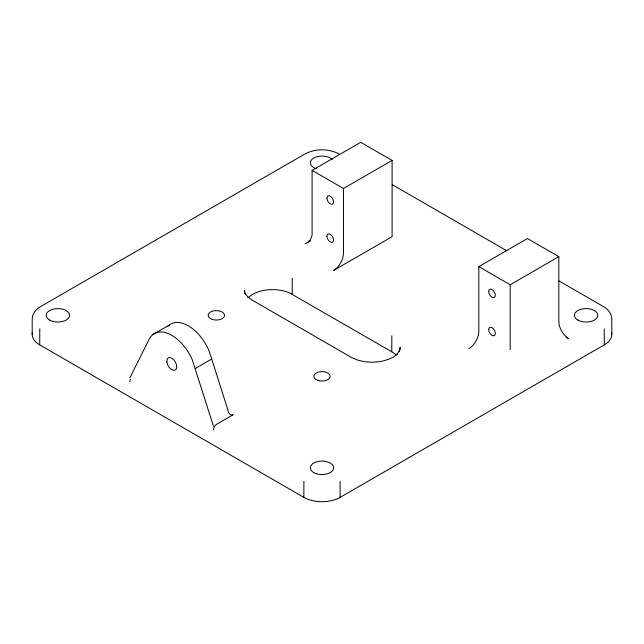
<?xml version="1.0" encoding="UTF-8"?>
<svg xmlns="http://www.w3.org/2000/svg" width="644" height="644" viewBox="0 0 644 644"><rect width="100%" height="100%" fill="white"/><g stroke="black" fill="none" stroke-linecap="round" stroke-linejoin="round"><path stroke-width="0.97" d="M392.099 160.412L343.461 188.491L343.461 253.301A14.007 8.09 -60 0 1 333.552 270.456L392.099 236.654L392.099 160.412L360.729 142.3L312.09 170.386L312.09 235.189L310.303 239.946L307.252 242.683M566.148 337.142L568.724 338.631A14.007 8.09 60 0 1 558.823 321.477L558.823 256.666L527.46 238.562L478.822 266.64L478.822 331.451A14.007 8.09 -60 0 1 468.913 348.605M510.185 349.555L510.185 284.753L558.823 256.666M303.904 481.326L303.839 497.353A25.68 14.828 0 0 0 340.161 497.353L604.281 344.87A25.68 14.828 0 0 0 611.583 332.449M39.783 328.834L39.719 344.87L303.839 497.353M292.271 278.377L292.207 294.405L391.769 351.793A28.014 16.172 0 0 1 396.245 355.126M391.834 335.766L391.769 351.793M129.871 377.851L149.376 338.816A35.018 20.222 60 0 1 192.113 359.344L213.446 426.103M233.257 414.672L216.754 424.203A4.669 2.697 -60 0 0 213.446 429.918M305.256 243.834L310.464 240.832M152.87 334.55L169.372 325.019M195.221 368.521L211.731 358.99L208.624 349.813A35.018 20.222 60 0 0 168.06 326.234M232.589 414.953L230.826 414.816L229.296 413.553A5.514 4.21 -86.5 0 1 228.644 412.361M339.219 154.045C328.722 148.418 315.278 148.418 304.781 154.045L40.717 306.496C36.153 309.056 32.208 313.66 32.2 319.134L32.2 334.381M392.204 184.635L506.868 250.83M558.984 280.921L603.283 306.496C607.847 309.056 611.792 313.66 611.8 319.134L611.8 334.381M312.09 170.386L343.461 188.491M478.822 266.64L510.185 284.753M292.207 294.405L291.539 293.938A28.014 16.172 0 0 0 248.302 297.617M247.843 297.053L251.893 299.959L351.222 357.323L357.315 359.996L364.504 361.695L372.208 362.25L379.896 361.646C387.044 360.077 392.695 358.475 397.316 353.942L396.873 354.417L399.691 350.425L399.24 351.415L400.166 347.213L400.069 349.861M248.278 297.512L245.171 293.6L245.622 294.574L244.39 290.404L244.487 293.052M211.731 358.99L228.483 411.91M604.217 328.834L604.281 344.87M340.096 481.326L340.161 497.353M316.164 168.672A11.673 6.738 0 0 1 313.749 158.07A11.673 6.738 0 0 1 332.111 159.462M39.719 344.87A25.68 14.828 0 0 1 32.417 332.449M129.871 381.667A4.669 2.697 -60 0 1 130.426 379.227M212.222 319.392A8.171 4.717 0 0 0 224.523 315.351A8.171 4.717 0 0 0 212.311 311.221A8.171 4.717 0 0 0 212.222 319.392M317.911 380.403A8.171 4.717 0 0 0 330.171 376.313A8.171 4.717 0 0 0 317.911 372.232A8.171 4.717 0 0 0 317.911 380.403M166.868 361.799A7.003 4.041 60 0 0 174.774 370.211A7.003 4.041 60 0 0 173.703 359.771A7.003 4.041 60 0 0 166.868 361.799M49.628 320.084A11.673 6.738 0 0 0 69.158 317.065A11.673 6.738 0 0 0 54.861 308.814A11.673 6.738 0 0 0 49.628 320.084M577.869 320.084A11.673 6.738 0 0 0 597.399 317.065A11.673 6.738 0 0 0 583.102 308.814A11.673 6.738 0 0 0 577.869 320.084M316.164 473.646A11.673 6.738 0 0 0 333.673 467.81A11.673 6.738 0 0 0 316.164 461.973A11.673 6.738 0 0 0 316.164 473.646M488.724 291.499A4.669 2.697 60 0 0 493.674 297.657A4.669 2.697 60 0 0 493.674 291.056A4.669 2.697 60 0 0 488.724 291.499M488.724 329.615A4.669 2.697 60 0 0 493.674 335.782A4.669 2.697 60 0 0 493.674 329.173A4.669 2.697 60 0 0 488.724 329.615M326.951 198.094A4.669 2.697 60 0 0 331.902 204.261A4.669 2.697 60 0 0 331.902 197.652A4.669 2.697 60 0 0 326.951 198.094M326.951 236.219A4.669 2.697 60 0 0 331.902 242.377A4.669 2.697 60 0 0 331.902 235.776A4.669 2.697 60 0 0 326.951 236.219"/></g></svg>
